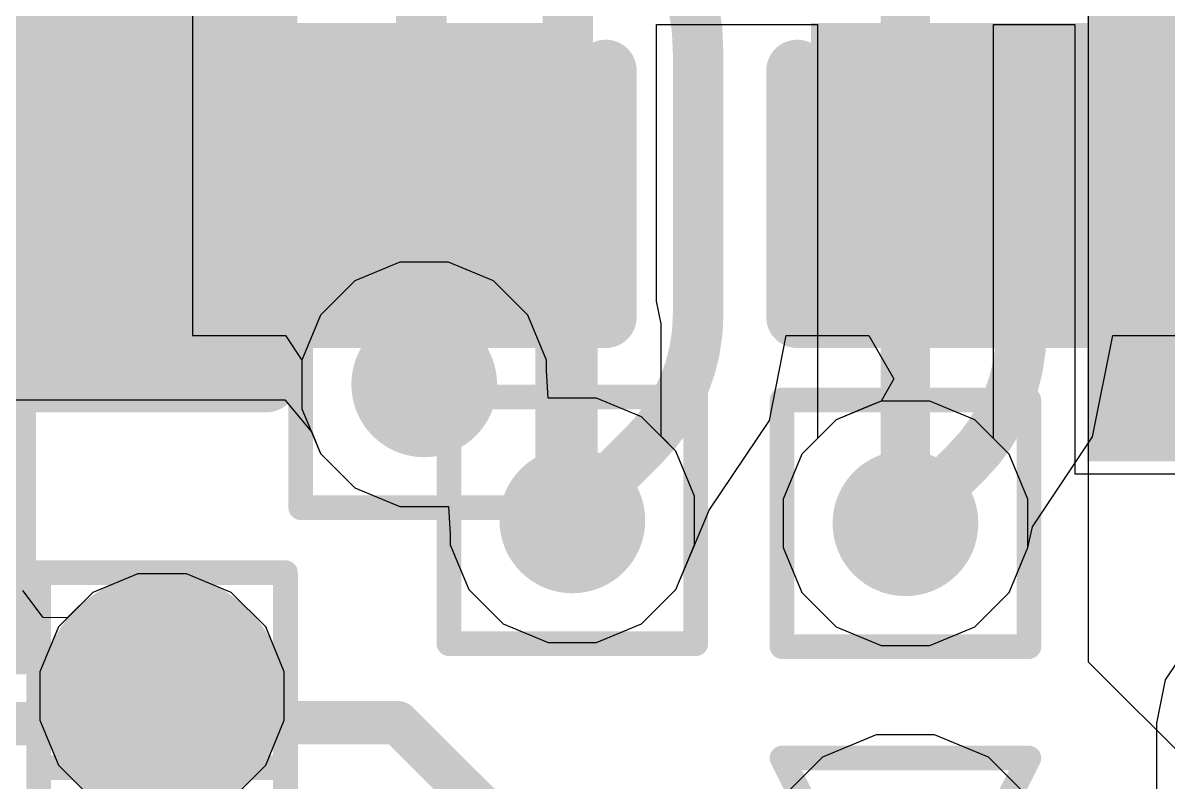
# Model space of a CAD drawing. Header units: inches. Extents: x -6 to 284, y -12 to 154.
# Drawn here: x 34.2 to 36.557, y -4.85 to -3.287 of the extents above; entities that cross this region are included whole.
import ezdxf

# ---------------------------------------------------------------- set-up
doc = ezdxf.new("R2010")
doc.units = ezdxf.units.IN
for name, color, linetype in [('Bottom Layer', 5, 'Continuous'), ('Bottom Overlay', 54, 'Continuous'), ('Bottom Paste', 16, 'Continuous'), ('Bottom Solder', 6, 'Continuous'), ('Drill Drawing', 1, 'Continuous'), ('GND-1', 16, 'Continuous'), ('GND-2', 90, 'Continuous'), ('GND-3', 216, 'Continuous'), ('GND-4', 54, 'Continuous'), ('PWR-1', 156, 'Continuous'), ('PWR-2', 130, 'Continuous'), ('Signal L1', 76, 'Continuous'), ('Signal L2', 6, 'Continuous'), ('Top Layer', 1, 'Continuous'), ('Top Overlay', 2, 'Continuous'), ('Top Paste', 8, 'Continuous'), ('Top Solder', 216, 'Continuous'), ('Via Holes', 16, 'Continuous')]:
    doc.layers.add(name, color=color, linetype=linetype)

# ---------------------------------------------------------------- blocks, each defined once
blk = doc.blocks.new('68_QFN__7_7__B_120')
at = {"layer": 'Bottom Layer'}
blk.add_hatch(color=5, dxfattribs=at).paths.add_polyline_path([(2.91, 3.835), (2.91, 3.035), (2.69, 3.035), (2.69, 3.835)])
at = {"layer": 'Bottom Paste'}
blk.add_hatch(color=16, dxfattribs=at).paths.add_polyline_path([(2.91, 3.835), (2.91, 3.035), (2.69, 3.035), (2.69, 3.835)])
at = {"layer": 'Bottom Solder'}
blk.add_hatch(color=6, dxfattribs=at).paths.add_polyline_path([(3.0116, 3.9366), (3.0116, 2.9334), (2.5884, 2.9334), (2.5884, 3.9366)])
at = {"layer": 'Bottom Overlay'}
for points in [[(3.5, 3.5, 0.127, 0.127, 0), (3.15, 3.5, 0.127, 0.127, 0)], [(3.5, 3.5, 0.127, 0.127, 0), (3.5, 3.15, 0.127, 0.127, 0)]]:
    blk.add_lwpolyline(points, format="xyseb", dxfattribs=at)
for points in [[(3.1182, 3.5, 0.0635, 0.0635, 1), (3.1817, 3.5, 0.0635, 0.0635, 1)], [(3.4683, 3.5, 0.0635, 0.0635, 1), (3.5318, 3.5, 0.0635, 0.0635, 1)], [(3.4683, 3.5, 0.0635, 0.0635, 1), (3.5318, 3.5, 0.0635, 0.0635, 1)], [(3.4683, 3.15, 0.0635, 0.0635, 1), (3.5318, 3.15, 0.0635, 0.0635, 1)]]:
    blk.add_lwpolyline(points, format="xyseb", close=True, dxfattribs=at)
blk = doc.blocks.new('C___0402_456')
at = {"layer": 'Top Layer'}
for points in [[(-0.6985, -0.3175), (-0.6985, 0.3175), (-0.2413, 0.3175), (-0.2413, -0.3175)], [(0.2413, -0.3175), (0.2413, 0.3175), (0.6985, 0.3175), (0.6985, -0.3175)]]:
    blk.add_hatch(color=1, dxfattribs=at).paths.add_polyline_path(points)
at = {"layer": 'Top Paste'}
for points in [[(-0.6985, -0.3175), (-0.6985, 0.3175), (-0.2413, 0.3175), (-0.2413, -0.3175)], [(0.2413, -0.3175), (0.2413, 0.3175), (0.6985, 0.3175), (0.6985, -0.3175)]]:
    blk.add_hatch(color=8, dxfattribs=at).paths.add_polyline_path(points)
at = {"layer": 'Top Solder'}
for points in [[(-0.7585, -0.3775), (-0.7585, 0.3775), (-0.1813, 0.3775), (-0.1813, -0.3775)], [(0.1813, -0.3775), (0.1813, 0.3775), (0.7585, 0.3775), (0.7585, -0.3775)]]:
    blk.add_hatch(color=216, dxfattribs=at).paths.add_polyline_path(points)
at = {"layer": 'Top Overlay'}
for points in [[(-0.7874, -0.4064, 0.127, 0.127, 0), (-0.7874, 0.4064, 0.127, 0.127, 0)], [(-0.2794, 0.4064, 0.127, 0.127, 0), (-0.7874, 0.4064, 0.127, 0.127, 0)], [(0.7874, 0.4064, 0.127, 0.127, 0), (0.2794, 0.4064, 0.127, 0.127, 0)], [(0.7874, -0.4064, 0.127, 0.127, 0), (0.7874, 0.4064, 0.127, 0.127, 0)], [(-0.2794, -0.4064, 0.127, 0.127, 0), (-0.7874, -0.4064, 0.127, 0.127, 0)], [(0.7874, -0.4064, 0.127, 0.127, 0), (0.2794, -0.4064, 0.127, 0.127, 0)]]:
    blk.add_lwpolyline(points, format="xyseb", dxfattribs=at)
for points in [[(-0.8191, 0.4064, 0.0635, 0.0635, 1), (-0.7556, 0.4064, 0.0635, 0.0635, 1)], [(-0.8191, 0.4064, 0.0635, 0.0635, 1), (-0.7556, 0.4064, 0.0635, 0.0635, 1)], [(-0.3111, 0.4064, 0.0635, 0.0635, 1), (-0.2477, 0.4064, 0.0635, 0.0635, 1)], [(0.2477, 0.4064, 0.0635, 0.0635, 1), (0.3111, 0.4064, 0.0635, 0.0635, 1)], [(0.7556, 0.4064, 0.0635, 0.0635, 1), (0.8191, 0.4064, 0.0635, 0.0635, 1)], [(0.7556, 0.4064, 0.0635, 0.0635, 1), (0.8191, 0.4064, 0.0635, 0.0635, 1)], [(-0.8191, -0.4064, 0.0635, 0.0635, 1), (-0.7556, -0.4064, 0.0635, 0.0635, 1)], [(-0.8191, -0.4064, 0.0635, 0.0635, 1), (-0.7556, -0.4064, 0.0635, 0.0635, 1)], [(-0.3111, -0.4064, 0.0635, 0.0635, 1), (-0.2477, -0.4064, 0.0635, 0.0635, 1)], [(0.2477, -0.4064, 0.0635, 0.0635, 1), (0.3111, -0.4064, 0.0635, 0.0635, 1)], [(0.7556, -0.4064, 0.0635, 0.0635, 1), (0.8191, -0.4064, 0.0635, 0.0635, 1)], [(0.7556, -0.4064, 0.0635, 0.0635, 1), (0.8191, -0.4064, 0.0635, 0.0635, 1)]]:
    blk.add_lwpolyline(points, format="xyseb", close=True, dxfattribs=at)
blk = doc.blocks.new('C___0402_B_457')
at = {"layer": 'Bottom Layer'}
for points in [[(-0.2413, 0.3175), (-0.2413, -0.3175), (-0.6985, -0.3175), (-0.6985, 0.3175)], [(0.6985, 0.3175), (0.6985, -0.3175), (0.2413, -0.3175), (0.2413, 0.3175)]]:
    blk.add_hatch(color=5, dxfattribs=at).paths.add_polyline_path(points)
at = {"layer": 'Bottom Paste'}
for points in [[(-0.2413, 0.3175), (-0.2413, -0.3175), (-0.6985, -0.3175), (-0.6985, 0.3175)], [(0.6985, 0.3175), (0.6985, -0.3175), (0.2413, -0.3175), (0.2413, 0.3175)]]:
    blk.add_hatch(color=16, dxfattribs=at).paths.add_polyline_path(points)
at = {"layer": 'Bottom Solder'}
for points in [[(-0.1813, 0.3775), (-0.1813, -0.3775), (-0.7585, -0.3775), (-0.7585, 0.3775)], [(0.7585, 0.3775), (0.7585, -0.3775), (0.1813, -0.3775), (0.1813, 0.3775)]]:
    blk.add_hatch(color=6, dxfattribs=at).paths.add_polyline_path(points)
at = {"layer": 'Bottom Overlay'}
for points in [[(-0.2794, 0.4064, 0.127, 0.127, 0), (-0.7874, 0.4064, 0.127, 0.127, 0)], [(-0.7874, 0.4064, 0.127, 0.127, 0), (-0.7874, -0.4064, 0.127, 0.127, 0)], [(0.7874, 0.4064, 0.127, 0.127, 0), (0.2794, 0.4064, 0.127, 0.127, 0)], [(0.7874, 0.4064, 0.127, 0.127, 0), (0.7874, -0.4064, 0.127, 0.127, 0)], [(-0.2794, -0.4064, 0.127, 0.127, 0), (-0.7874, -0.4064, 0.127, 0.127, 0)], [(0.7874, -0.4064, 0.127, 0.127, 0), (0.2794, -0.4064, 0.127, 0.127, 0)]]:
    blk.add_lwpolyline(points, format="xyseb", dxfattribs=at)
for points in [[(-0.8191, 0.4064, 0.0635, 0.0635, 1), (-0.7556, 0.4064, 0.0635, 0.0635, 1)], [(-0.8191, 0.4064, 0.0635, 0.0635, 1), (-0.7556, 0.4064, 0.0635, 0.0635, 1)], [(-0.3111, 0.4064, 0.0635, 0.0635, 1), (-0.2477, 0.4064, 0.0635, 0.0635, 1)], [(0.2477, 0.4064, 0.0635, 0.0635, 1), (0.3111, 0.4064, 0.0635, 0.0635, 1)], [(0.7556, 0.4064, 0.0635, 0.0635, 1), (0.8191, 0.4064, 0.0635, 0.0635, 1)], [(0.7556, 0.4064, 0.0635, 0.0635, 1), (0.8191, 0.4064, 0.0635, 0.0635, 1)], [(-0.8191, -0.4064, 0.0635, 0.0635, 1), (-0.7556, -0.4064, 0.0635, 0.0635, 1)], [(-0.8191, -0.4064, 0.0635, 0.0635, 1), (-0.7556, -0.4064, 0.0635, 0.0635, 1)], [(-0.3111, -0.4064, 0.0635, 0.0635, 1), (-0.2477, -0.4064, 0.0635, 0.0635, 1)], [(0.2477, -0.4064, 0.0635, 0.0635, 1), (0.3111, -0.4064, 0.0635, 0.0635, 1)], [(0.7556, -0.4064, 0.0635, 0.0635, 1), (0.8191, -0.4064, 0.0635, 0.0635, 1)], [(0.7556, -0.4064, 0.0635, 0.0635, 1), (0.8191, -0.4064, 0.0635, 0.0635, 1)]]:
    blk.add_lwpolyline(points, format="xyseb", close=True, dxfattribs=at)
blk = doc.blocks.new('C___0402_458')
at = {"layer": 'Top Layer'}
for points in [[(-0.6985, -0.3175), (-0.6985, 0.3175), (-0.2413, 0.3175), (-0.2413, -0.3175)], [(0.2413, -0.3175), (0.2413, 0.3175), (0.6985, 0.3175), (0.6985, -0.3175)]]:
    blk.add_hatch(color=1, dxfattribs=at).paths.add_polyline_path(points)
at = {"layer": 'Top Paste'}
for points in [[(-0.6985, -0.3175), (-0.6985, 0.3175), (-0.2413, 0.3175), (-0.2413, -0.3175)], [(0.2413, -0.3175), (0.2413, 0.3175), (0.6985, 0.3175), (0.6985, -0.3175)]]:
    blk.add_hatch(color=8, dxfattribs=at).paths.add_polyline_path(points)
at = {"layer": 'Top Solder'}
for points in [[(-0.7585, -0.3775), (-0.7585, 0.3775), (-0.1813, 0.3775), (-0.1813, -0.3775)], [(0.1813, -0.3775), (0.1813, 0.3775), (0.7585, 0.3775), (0.7585, -0.3775)]]:
    blk.add_hatch(color=216, dxfattribs=at).paths.add_polyline_path(points)
at = {"layer": 'Top Overlay'}
for points in [[(-0.7874, 0.4064, 0.127, 0.127, 0), (-0.7874, -0.4064, 0.127, 0.127, 0)], [(-0.7874, 0.4064, 0.127, 0.127, 0), (-0.2794, 0.4064, 0.127, 0.127, 0)], [(0.2794, 0.4064, 0.127, 0.127, 0), (0.7874, 0.4064, 0.127, 0.127, 0)], [(0.7874, 0.4064, 0.127, 0.127, 0), (0.7874, -0.4064, 0.127, 0.127, 0)], [(-0.7874, -0.4064, 0.127, 0.127, 0), (-0.2794, -0.4064, 0.127, 0.127, 0)], [(0.2794, -0.4064, 0.127, 0.127, 0), (0.7874, -0.4064, 0.127, 0.127, 0)]]:
    blk.add_lwpolyline(points, format="xyseb", dxfattribs=at)
for points in [[(-0.8191, 0.4064, 0.0635, 0.0635, 1), (-0.7556, 0.4064, 0.0635, 0.0635, 1)], [(-0.8191, 0.4064, 0.0635, 0.0635, 1), (-0.7556, 0.4064, 0.0635, 0.0635, 1)], [(-0.3111, 0.4064, 0.0635, 0.0635, 1), (-0.2477, 0.4064, 0.0635, 0.0635, 1)], [(0.2477, 0.4064, 0.0635, 0.0635, 1), (0.3111, 0.4064, 0.0635, 0.0635, 1)], [(0.7556, 0.4064, 0.0635, 0.0635, 1), (0.8191, 0.4064, 0.0635, 0.0635, 1)], [(0.7556, 0.4064, 0.0635, 0.0635, 1), (0.8191, 0.4064, 0.0635, 0.0635, 1)], [(-0.8191, -0.4064, 0.0635, 0.0635, 1), (-0.7556, -0.4064, 0.0635, 0.0635, 1)], [(-0.8191, -0.4064, 0.0635, 0.0635, 1), (-0.7556, -0.4064, 0.0635, 0.0635, 1)], [(-0.3111, -0.4064, 0.0635, 0.0635, 1), (-0.2477, -0.4064, 0.0635, 0.0635, 1)], [(0.2477, -0.4064, 0.0635, 0.0635, 1), (0.3111, -0.4064, 0.0635, 0.0635, 1)], [(0.7556, -0.4064, 0.0635, 0.0635, 1), (0.8191, -0.4064, 0.0635, 0.0635, 1)], [(0.7556, -0.4064, 0.0635, 0.0635, 1), (0.8191, -0.4064, 0.0635, 0.0635, 1)]]:
    blk.add_lwpolyline(points, format="xyseb", close=True, dxfattribs=at)

msp = doc.modelspace()

# ---------------------------------------------------------------- hatches: boundary and pattern name
at = {"layer": 'Bottom Layer'}
h = msp.add_hatch(color=5, dxfattribs=at)
edge = h.paths.add_edge_path()
edge.add_arc((35.0258, -4.0312), 0.15, 0, 360)
h = msp.add_hatch(color=5, dxfattribs=at)
edge = h.paths.add_edge_path()
edge.add_arc((35.3307, -4.3114), 0.15, 0, 360)
h = msp.add_hatch(color=5, dxfattribs=at)
edge = h.paths.add_edge_path()
edge.add_arc((36.0163, -4.3173), 0.15, 0, 360)
h = msp.add_hatch(color=5, dxfattribs=at)
edge = h.paths.add_edge_path()
edge.add_arc((34.4863, -4.673), 0.15, 0, 360)
at = {"layer": 'Bottom Solder'}
h = msp.add_hatch(color=6, dxfattribs=at)
edge = h.paths.add_edge_path()
edge.add_arc((34.4863, -4.673), 0.2516, 0, 360)
h = msp.add_hatch(color=6, dxfattribs=at)
edge = h.paths.add_edge_path()
edge.add_arc((34.4863, -5.0746), 0.2516, 0, 360)
at = {"layer": 'GND-1'}
h = msp.add_hatch(color=16, dxfattribs=at)
edge = h.paths.add_edge_path()
edge.add_arc((35.0258, -4.0312), 0.15, 0, 360)
h = msp.add_hatch(color=16, dxfattribs=at)
edge = h.paths.add_edge_path()
edge.add_arc((35.3307, -4.3114), 0.15, 0, 360)
h = msp.add_hatch(color=16, dxfattribs=at)
edge = h.paths.add_edge_path()
edge.add_arc((36.0163, -4.3173), 0.15, 0, 360)
h = msp.add_hatch(color=16, dxfattribs=at)
edge = h.paths.add_edge_path()
edge.add_arc((34.4863, -4.673), 0.15, 0, 360)
at = {"layer": 'GND-2'}
h = msp.add_hatch(color=90, dxfattribs=at)
edge = h.paths.add_edge_path()
edge.add_arc((35.0258, -4.0312), 0.15, 0, 360)
h = msp.add_hatch(color=90, dxfattribs=at)
edge = h.paths.add_edge_path()
edge.add_arc((35.3307, -4.3114), 0.15, 0, 360)
h = msp.add_hatch(color=90, dxfattribs=at)
edge = h.paths.add_edge_path()
edge.add_arc((36.0163, -4.3173), 0.15, 0, 360)
h = msp.add_hatch(color=90, dxfattribs=at)
edge = h.paths.add_edge_path()
edge.add_arc((34.4863, -4.673), 0.15, 0, 360)
at = {"layer": 'GND-3'}
h = msp.add_hatch(color=216, dxfattribs=at)
edge = h.paths.add_edge_path()
edge.add_arc((35.0258, -4.0312), 0.15, 0, 360)
h = msp.add_hatch(color=216, dxfattribs=at)
edge = h.paths.add_edge_path()
edge.add_arc((35.3307, -4.3114), 0.15, 0, 360)
h = msp.add_hatch(color=216, dxfattribs=at)
edge = h.paths.add_edge_path()
edge.add_arc((36.0163, -4.3173), 0.15, 0, 360)
h = msp.add_hatch(color=216, dxfattribs=at)
edge = h.paths.add_edge_path()
edge.add_arc((34.4863, -4.673), 0.15, 0, 360)
at = {"layer": 'GND-4'}
h = msp.add_hatch(color=54, dxfattribs=at)
edge = h.paths.add_edge_path()
edge.add_arc((35.0258, -4.0312), 0.15, 0, 360)
h = msp.add_hatch(color=54, dxfattribs=at)
edge = h.paths.add_edge_path()
edge.add_arc((35.3307, -4.3114), 0.15, 0, 360)
h = msp.add_hatch(color=54, dxfattribs=at)
edge = h.paths.add_edge_path()
edge.add_arc((36.0163, -4.3173), 0.15, 0, 360)
h = msp.add_hatch(color=54, dxfattribs=at)
edge = h.paths.add_edge_path()
edge.add_arc((34.4863, -4.673), 0.15, 0, 360)
at = {"layer": 'PWR-1'}
h = msp.add_hatch(color=156, dxfattribs=at)
edge = h.paths.add_edge_path()
edge.add_arc((35.0258, -4.0312), 0.15, 0, 360)
h = msp.add_hatch(color=156, dxfattribs=at)
edge = h.paths.add_edge_path()
edge.add_arc((35.3307, -4.3114), 0.15, 0, 360)
h = msp.add_hatch(color=156, dxfattribs=at)
edge = h.paths.add_edge_path()
edge.add_arc((36.0163, -4.3173), 0.15, 0, 360)
h = msp.add_hatch(color=156, dxfattribs=at)
edge = h.paths.add_edge_path()
edge.add_arc((34.4863, -4.673), 0.15, 0, 360)
at = {"layer": 'PWR-2'}
h = msp.add_hatch(color=130, dxfattribs=at)
edge = h.paths.add_edge_path()
edge.add_arc((35.0258, -4.0312), 0.15, 0, 360)
h = msp.add_hatch(color=130, dxfattribs=at)
edge = h.paths.add_edge_path()
edge.add_arc((35.3307, -4.3114), 0.15, 0, 360)
h = msp.add_hatch(color=130, dxfattribs=at)
edge = h.paths.add_edge_path()
edge.add_arc((36.0163, -4.3173), 0.15, 0, 360)
h = msp.add_hatch(color=130, dxfattribs=at)
edge = h.paths.add_edge_path()
edge.add_arc((34.4863, -4.673), 0.15, 0, 360)
at = {"layer": 'Signal L1'}
h = msp.add_hatch(color=76, dxfattribs=at)
edge = h.paths.add_edge_path()
edge.add_arc((35.0258, -4.0312), 0.15, 0, 360)
h = msp.add_hatch(color=76, dxfattribs=at)
edge = h.paths.add_edge_path()
edge.add_arc((35.3307, -4.3114), 0.15, 0, 360)
h = msp.add_hatch(color=76, dxfattribs=at)
edge = h.paths.add_edge_path()
edge.add_arc((36.0163, -4.3173), 0.15, 0, 360)
h = msp.add_hatch(color=76, dxfattribs=at)
edge = h.paths.add_edge_path()
edge.add_arc((34.4863, -4.673), 0.15, 0, 360)
at = {"layer": 'Signal L2'}
h = msp.add_hatch(color=6, dxfattribs=at)
edge = h.paths.add_edge_path()
edge.add_arc((35.0258, -4.0312), 0.15, 0, 360)
h = msp.add_hatch(color=6, dxfattribs=at)
edge = h.paths.add_edge_path()
edge.add_arc((35.3307, -4.3114), 0.15, 0, 360)
h = msp.add_hatch(color=6, dxfattribs=at)
edge = h.paths.add_edge_path()
edge.add_arc((36.0163, -4.3173), 0.15, 0, 360)
h = msp.add_hatch(color=6, dxfattribs=at)
edge = h.paths.add_edge_path()
edge.add_arc((34.4863, -4.673), 0.15, 0, 360)
at = {"layer": 'Top Layer'}
h = msp.add_hatch(color=1, dxfattribs=at)
edge = h.paths.add_edge_path()
edge.add_arc((35.0258, -4.0312), 0.15, 0, 360)
h = msp.add_hatch(color=1, dxfattribs=at)
edge = h.paths.add_edge_path()
edge.add_arc((35.3307, -4.3114), 0.15, 0, 360)
h = msp.add_hatch(color=1, dxfattribs=at)
edge = h.paths.add_edge_path()
edge.add_arc((36.0163, -4.3173), 0.15, 0, 360)
h = msp.add_hatch(color=1, dxfattribs=at)
edge = h.paths.add_edge_path()
edge.add_arc((34.4863, -4.673), 0.15, 0, 360)
at = {"layer": 'Top Solder'}
h = msp.add_hatch(color=216, dxfattribs=at)
edge = h.paths.add_edge_path()
edge.add_arc((34.4863, -4.673), 0.2516, 0, 360)
h = msp.add_hatch(color=216, dxfattribs=at)
edge = h.paths.add_edge_path()
edge.add_arc((34.4863, -5.0746), 0.2516, 0, 360)
at = {"layer": 'Via Holes'}
h = msp.add_hatch(color=7, dxfattribs=at)
edge = h.paths.add_edge_path()
edge.add_arc((35.0258, -4.0312), 0.075, 0, 360)
h = msp.add_hatch(color=7, dxfattribs=at)
edge = h.paths.add_edge_path()
edge.add_arc((35.3307, -4.3114), 0.075, 0, 360)
h = msp.add_hatch(color=7, dxfattribs=at)
edge = h.paths.add_edge_path()
edge.add_arc((36.0163, -4.3173), 0.075, 0, 360)
h = msp.add_hatch(color=7, dxfattribs=at)
edge = h.paths.add_edge_path()
edge.add_arc((34.4863, -4.673), 0.075, 0, 360)

# ---------------------------------------------------------------- linework, layer by layer
at = {"layer": 'Bottom Layer'}
for p, q in [((35.504, -3.86), (35.504, -3.2902)), ((35.504, -3.2902), (35.835, -3.2902)), ((35.835, -3.2902), (35.835, -4.1428)), ((36.1976, -4.1428), (36.1976, -3.2902)), ((36.1976, -3.2902), (36.3652, -3.2902)), ((36.3652, -3.2902), (36.3652, -4.2152)), ((35.5133, -3.9066), (35.504, -3.86)), ((35.5133, -4.1381), (35.5133, -3.9066)), ((35.5133, -3.9066), (35.5133, -3.9066)), ((34.1336, -4.0633), (34.7392, -4.0633)), ((34.7392, -4.0633), (34.7942, -4.1294)), ((34.7942, -4.1294), (34.8125, -4.1737)), ((35.544, -4.1689), (35.5133, -4.1381)), ((35.835, -4.1428), (35.803, -4.1748)), ((36.2296, -4.1748), (36.1976, -4.1428)), ((35.5823, -4.2613), (35.544, -4.1689)), ((34.8125, -4.1737), (34.8833, -4.2445)), ((35.803, -4.1748), (35.7647, -4.2673)), ((36.2679, -4.2673), (36.2296, -4.1748)), ((36.3652, -4.2152), (36.7192, -4.2152)), ((34.8833, -4.2445), (34.9758, -4.2828)), ((35.5823, -4.3614), (35.5823, -4.2613)), ((34.9758, -4.2828), (35.0759, -4.2828)), ((35.0759, -4.2828), (35.0791, -4.3396)), ((35.7647, -4.2673), (35.7647, -4.3674)), ((36.2679, -4.3674), (36.2679, -4.2673)), ((35.0791, -4.3396), (35.0791, -4.3614)), ((35.0791, -4.3614), (35.1174, -4.4539)), ((35.544, -4.4539), (35.5823, -4.3614)), ((35.7647, -4.3674), (35.803, -4.4598)), ((36.2296, -4.4598), (36.2679, -4.3674)), ((34.4363, -4.4214), (34.3438, -4.4597)), ((34.5364, -4.4214), (34.4363, -4.4214)), ((34.6288, -4.4597), (34.5364, -4.4214)), ((35.1174, -4.4539), (35.1882, -4.5247)), ((35.4732, -4.5247), (35.544, -4.4539)), ((34.3438, -4.4597), (34.273, -4.5305)), ((34.6996, -4.5305), (34.6288, -4.4597)), ((35.803, -4.4598), (35.8738, -4.5306)), ((36.1589, -4.5306), (36.2296, -4.4598)), ((35.1882, -4.5247), (35.2807, -4.563)), ((35.3807, -4.563), (35.4732, -4.5247)), ((34.273, -4.5305), (34.2347, -4.623)), ((34.7379, -4.623), (34.6996, -4.5305)), ((35.8738, -4.5306), (35.9663, -4.5689)), ((36.0664, -4.5689), (36.1589, -4.5306)), ((35.2807, -4.563), (35.3807, -4.563)), ((35.9663, -4.5689), (36.0664, -4.5689)), ((36.6015, -4.5642), (36.5509, -4.6398)), ((34.2347, -4.623), (34.2347, -4.7231)), ((34.7379, -4.7231), (34.7379, -4.623)), ((36.5509, -4.6398), (36.5332, -4.729)), ((34.2347, -4.7231), (34.273, -4.8155)), ((34.6996, -4.8155), (34.7379, -4.7231)), ((36.5332, -4.729), (36.5332, -5.404)), ((34.273, -4.8155), (34.3313, -4.8738)), ((34.6413, -4.8738), (34.6996, -4.8155))]:
    msp.add_line(p, q, dxfattribs=at)
for points in [[(35.02, -4.0253, 0.1041, 0.1041, 0), (35.02, -2.6917, 0.1041, 0.1041, 0)], [(35.3214, -3.8973, 0.1041, 0.1041, 0), (35.3214, -2.8366, 0.1041, 0.1041, 0)], [(36.0163, -4.3173, 0.1016, 0.1016, 0), (36.0163, -3.0473, 0.1016, 0.1016, 0)], [(34.568, -3.3534, 0.1041, 0.1041, 0), (34.7927, -3.1287, 0.1041, 0.1041, 0)], [(34.3836, -3.5299, 0.1041, 0.1041, 0), (34.5601, -3.3534, 0.1041, 0.1041, 0)], [(34.5601, -3.3534, 0.1041, 0.1041, 0), (34.568, -3.3534, 0.1041, 0.1041, 0)], [(34.3836, -3.6188, 0.1041, 0.1041, 0), (34.3836, -3.5299, 0.1041, 0.1041, 0)], [(35.3214, -3.8973, 0.1041, 0.1041, 0), (35.3307, -3.9066, 0.1041, 0.1041, 0)], [(35.3307, -4.3114, 0.1041, 0.1041, 0), (35.3307, -3.9066, 0.1041, 0.1041, 0)], [(35.02, -4.0253, 0.1041, 0.1041, 0), (35.0258, -4.0312, 0.1041, 0.1041, 0)]]:
    msp.add_lwpolyline(points, format="xyseb", dxfattribs=at)
for points in [[(34.5341, -3.3534, 0.0521, 0.0521, 1), (34.5861, -3.3534, 0.0521, 0.0521, 1)], [(34.5341, -3.3534, 0.0521, 0.0521, 1), (34.5861, -3.3534, 0.0521, 0.0521, 1)], [(34.542, -3.3534, 0.0521, 0.0521, 1), (34.5941, -3.3534, 0.0521, 0.0521, 1)], [(34.542, -3.3534, 0.0521, 0.0521, 1), (34.5941, -3.3534, 0.0521, 0.0521, 1)], [(34.3575, -3.5299, 0.0521, 0.0521, 1), (34.4096, -3.5299, 0.0521, 0.0521, 1)], [(34.3575, -3.5299, 0.0521, 0.0521, 1), (34.4096, -3.5299, 0.0521, 0.0521, 1)], [(34.3575, -3.6188, 0.0521, 0.0521, 1), (34.4096, -3.6188, 0.0521, 0.0521, 1)], [(35.2954, -3.8973, 0.0521, 0.0521, 1), (35.3475, -3.8973, 0.0521, 0.0521, 1)], [(35.2954, -3.8973, 0.0521, 0.0521, 1), (35.3475, -3.8973, 0.0521, 0.0521, 1)], [(35.3047, -3.9066, 0.0521, 0.0521, 1), (35.3567, -3.9066, 0.0521, 0.0521, 1)], [(35.3047, -3.9066, 0.0521, 0.0521, 1), (35.3567, -3.9066, 0.0521, 0.0521, 1)], [(34.9939, -4.0253, 0.0521, 0.0521, 1), (35.046, -4.0253, 0.0521, 0.0521, 1)], [(34.9939, -4.0253, 0.0521, 0.0521, 1), (35.046, -4.0253, 0.0521, 0.0521, 1)], [(34.9998, -4.0312, 0.0521, 0.0521, 1), (35.0519, -4.0312, 0.0521, 0.0521, 1)], [(35.3047, -4.3114, 0.0521, 0.0521, 1), (35.3567, -4.3114, 0.0521, 0.0521, 1)], [(35.9909, -4.3173, 0.0508, 0.0508, 1), (36.0417, -4.3173, 0.0508, 0.0508, 1)]]:
    msp.add_lwpolyline(points, format="xyseb", close=True, dxfattribs=at)
at = {"layer": 'Drill Drawing'}
for points in [[(34.7718, -3.7772, 0.0508, 0.0508, 0), (35.2798, -3.7772, 0.0508, 0.0508, 0)], [(34.7718, -4.2852, 0.0508, 0.0508, 0), (34.7718, -3.7772, 0.0508, 0.0508, 0)], [(35.2798, -4.2852, 0.0508, 0.0508, 0), (35.2798, -3.7772, 0.0508, 0.0508, 0)], [(35.0767, -4.0574, 0.0508, 0.0508, 0), (35.5847, -4.0574, 0.0508, 0.0508, 0)], [(35.0767, -4.5654, 0.0508, 0.0508, 0), (35.0767, -4.0574, 0.0508, 0.0508, 0)], [(35.5847, -4.5654, 0.0508, 0.0508, 0), (35.5847, -4.0574, 0.0508, 0.0508, 0)], [(35.7623, -4.0633, 0.0508, 0.0508, 0), (36.2703, -4.0633, 0.0508, 0.0508, 0)], [(35.7623, -4.5713, 0.0508, 0.0508, 0), (35.7623, -4.0633, 0.0508, 0.0508, 0)], [(36.2703, -4.5713, 0.0508, 0.0508, 0), (36.2703, -4.0633, 0.0508, 0.0508, 0)], [(33.6933, -4.095, 0.0508, 0.0508, 0), (34.2013, -4.095, 0.0508, 0.0508, 0)], [(34.2013, -4.603, 0.0508, 0.0508, 0), (34.2013, -4.095, 0.0508, 0.0508, 0)], [(34.7718, -4.2852, 0.0508, 0.0508, 0), (35.2798, -4.2852, 0.0508, 0.0508, 0)], [(34.2323, -4.419, 0.0508, 0.0508, 0), (34.7403, -4.419, 0.0508, 0.0508, 0)], [(34.2323, -4.927, 0.0508, 0.0508, 0), (34.2323, -4.419, 0.0508, 0.0508, 0)], [(34.7403, -4.927, 0.0508, 0.0508, 0), (34.7403, -4.419, 0.0508, 0.0508, 0)], [(35.0767, -4.5654, 0.0508, 0.0508, 0), (35.5847, -4.5654, 0.0508, 0.0508, 0)], [(35.7623, -4.5713, 0.0508, 0.0508, 0), (36.2703, -4.5713, 0.0508, 0.0508, 0)], [(33.6933, -4.603, 0.0508, 0.0508, 0), (34.2013, -4.603, 0.0508, 0.0508, 0)], [(35.7623, -4.8008, 0.0508, 0.0508, 0), (36.2703, -4.8008, 0.0508, 0.0508, 0)], [(35.7623, -4.8008, 0.0508, 0.0508, 0), (36.0163, -5.3088, 0.0508, 0.0508, 0)], [(36.0163, -5.3088, 0.0508, 0.0508, 0), (36.2703, -4.8008, 0.0508, 0.0508, 0)], [(34.2323, -4.8206, 0.0508, 0.0508, 0), (34.7403, -4.8206, 0.0508, 0.0508, 0)], [(34.2323, -5.3286, 0.0508, 0.0508, 0), (34.2323, -4.8206, 0.0508, 0.0508, 0)], [(34.7403, -5.3286, 0.0508, 0.0508, 0), (34.7403, -4.8206, 0.0508, 0.0508, 0)]]:
    msp.add_lwpolyline(points, format="xyseb", dxfattribs=at)
for points in [[(34.7591, -3.7772, 0.0254, 0.0254, 1), (34.7845, -3.7772, 0.0254, 0.0254, 1)], [(34.7591, -3.7772, 0.0254, 0.0254, 1), (34.7845, -3.7772, 0.0254, 0.0254, 1)], [(35.2671, -3.7772, 0.0254, 0.0254, 1), (35.2925, -3.7772, 0.0254, 0.0254, 1)], [(35.2671, -3.7772, 0.0254, 0.0254, 1), (35.2925, -3.7772, 0.0254, 0.0254, 1)], [(35.064, -4.0574, 0.0254, 0.0254, 1), (35.0894, -4.0574, 0.0254, 0.0254, 1)], [(35.064, -4.0574, 0.0254, 0.0254, 1), (35.0894, -4.0574, 0.0254, 0.0254, 1)], [(35.572, -4.0574, 0.0254, 0.0254, 1), (35.5974, -4.0574, 0.0254, 0.0254, 1)], [(35.572, -4.0574, 0.0254, 0.0254, 1), (35.5974, -4.0574, 0.0254, 0.0254, 1)], [(35.7496, -4.0633, 0.0254, 0.0254, 1), (35.775, -4.0633, 0.0254, 0.0254, 1)], [(35.7496, -4.0633, 0.0254, 0.0254, 1), (35.775, -4.0633, 0.0254, 0.0254, 1)], [(36.2576, -4.0633, 0.0254, 0.0254, 1), (36.283, -4.0633, 0.0254, 0.0254, 1)], [(36.2576, -4.0633, 0.0254, 0.0254, 1), (36.283, -4.0633, 0.0254, 0.0254, 1)], [(34.1886, -4.095, 0.0254, 0.0254, 1), (34.214, -4.095, 0.0254, 0.0254, 1)], [(34.1886, -4.095, 0.0254, 0.0254, 1), (34.214, -4.095, 0.0254, 0.0254, 1)], [(34.7591, -4.2852, 0.0254, 0.0254, 1), (34.7845, -4.2852, 0.0254, 0.0254, 1)], [(34.7591, -4.2852, 0.0254, 0.0254, 1), (34.7845, -4.2852, 0.0254, 0.0254, 1)], [(35.2671, -4.2852, 0.0254, 0.0254, 1), (35.2925, -4.2852, 0.0254, 0.0254, 1)], [(35.2671, -4.2852, 0.0254, 0.0254, 1), (35.2925, -4.2852, 0.0254, 0.0254, 1)], [(34.2196, -4.419, 0.0254, 0.0254, 1), (34.245, -4.419, 0.0254, 0.0254, 1)], [(34.2196, -4.419, 0.0254, 0.0254, 1), (34.245, -4.419, 0.0254, 0.0254, 1)], [(34.7276, -4.419, 0.0254, 0.0254, 1), (34.753, -4.419, 0.0254, 0.0254, 1)], [(34.7276, -4.419, 0.0254, 0.0254, 1), (34.753, -4.419, 0.0254, 0.0254, 1)], [(35.064, -4.5654, 0.0254, 0.0254, 1), (35.0894, -4.5654, 0.0254, 0.0254, 1)], [(35.064, -4.5654, 0.0254, 0.0254, 1), (35.0894, -4.5654, 0.0254, 0.0254, 1)], [(35.572, -4.5654, 0.0254, 0.0254, 1), (35.5974, -4.5654, 0.0254, 0.0254, 1)], [(35.572, -4.5654, 0.0254, 0.0254, 1), (35.5974, -4.5654, 0.0254, 0.0254, 1)], [(35.7496, -4.5713, 0.0254, 0.0254, 1), (35.775, -4.5713, 0.0254, 0.0254, 1)], [(35.7496, -4.5713, 0.0254, 0.0254, 1), (35.775, -4.5713, 0.0254, 0.0254, 1)], [(36.2576, -4.5713, 0.0254, 0.0254, 1), (36.283, -4.5713, 0.0254, 0.0254, 1)], [(36.2576, -4.5713, 0.0254, 0.0254, 1), (36.283, -4.5713, 0.0254, 0.0254, 1)], [(34.1886, -4.603, 0.0254, 0.0254, 1), (34.214, -4.603, 0.0254, 0.0254, 1)], [(34.1886, -4.603, 0.0254, 0.0254, 1), (34.214, -4.603, 0.0254, 0.0254, 1)], [(35.7496, -4.8008, 0.0254, 0.0254, 1), (35.775, -4.8008, 0.0254, 0.0254, 1)], [(35.7496, -4.8008, 0.0254, 0.0254, 1), (35.775, -4.8008, 0.0254, 0.0254, 1)], [(36.2576, -4.8008, 0.0254, 0.0254, 1), (36.283, -4.8008, 0.0254, 0.0254, 1)], [(36.2576, -4.8008, 0.0254, 0.0254, 1), (36.283, -4.8008, 0.0254, 0.0254, 1)], [(34.2196, -4.8206, 0.0254, 0.0254, 1), (34.245, -4.8206, 0.0254, 0.0254, 1)], [(34.2196, -4.8206, 0.0254, 0.0254, 1), (34.245, -4.8206, 0.0254, 0.0254, 1)], [(34.7276, -4.8206, 0.0254, 0.0254, 1), (34.753, -4.8206, 0.0254, 0.0254, 1)], [(34.7276, -4.8206, 0.0254, 0.0254, 1), (34.753, -4.8206, 0.0254, 0.0254, 1)]]:
    msp.add_lwpolyline(points, format="xyseb", close=True, dxfattribs=at)
at = {"layer": 'GND-1'}
for p, q in [((34.9758, -3.7796), (34.8833, -3.8179)), ((35.0759, -3.7796), (34.9758, -3.7796)), ((35.1683, -3.8179), (35.0759, -3.7796)), ((34.8833, -3.8179), (34.8125, -3.8886)), ((35.2391, -3.8886), (35.1683, -3.8179)), ((34.8125, -3.8886), (34.7742, -3.9811)), ((35.2774, -3.9811), (35.2391, -3.8886)), ((34.7742, -3.9811), (34.7742, -4.0812)), ((35.2774, -4.0029), (35.2774, -3.9811)), ((35.2807, -4.0598), (35.2774, -4.0029)), ((35.3807, -4.0598), (35.2807, -4.0598)), ((35.4732, -4.0981), (35.3807, -4.0598)), ((35.9663, -4.0657), (35.8738, -4.104)), ((36.0664, -4.0657), (35.9663, -4.0657)), ((36.1589, -4.104), (36.0664, -4.0657)), ((34.7742, -4.0812), (34.8125, -4.1737)), ((35.544, -4.1689), (35.4732, -4.0981)), ((35.8738, -4.104), (35.803, -4.1748)), ((36.2296, -4.1748), (36.1589, -4.104)), ((35.5823, -4.2613), (35.544, -4.1689)), ((34.8125, -4.1737), (34.8833, -4.2445)), ((35.803, -4.1748), (35.7647, -4.2673)), ((36.2679, -4.2673), (36.2296, -4.1748)), ((34.8833, -4.2445), (34.9758, -4.2828)), ((35.5823, -4.3614), (35.5823, -4.2613)), ((34.9758, -4.2828), (35.0759, -4.2828)), ((35.0759, -4.2828), (35.0791, -4.3396)), ((35.7647, -4.2673), (35.7647, -4.3674)), ((36.2679, -4.3674), (36.2679, -4.2673)), ((35.0791, -4.3396), (35.0791, -4.3614)), ((35.0791, -4.3614), (35.1174, -4.4539)), ((35.544, -4.4539), (35.5823, -4.3614)), ((35.7647, -4.3674), (35.803, -4.4598)), ((36.2296, -4.4598), (36.2679, -4.3674)), ((34.4363, -4.4214), (34.3438, -4.4597)), ((34.5364, -4.4214), (34.4363, -4.4214)), ((34.6288, -4.4597), (34.5364, -4.4214)), ((35.1174, -4.4539), (35.1882, -4.5247)), ((35.4732, -4.5247), (35.544, -4.4539)), ((34.3438, -4.4597), (34.273, -4.5305)), ((34.6996, -4.5305), (34.6288, -4.4597)), ((35.803, -4.4598), (35.8738, -4.5306)), ((36.1589, -4.5306), (36.2296, -4.4598)), ((35.1882, -4.5247), (35.2807, -4.563)), ((35.3807, -4.563), (35.4732, -4.5247)), ((34.273, -4.5305), (34.2347, -4.623)), ((34.7379, -4.623), (34.6996, -4.5305)), ((35.8738, -4.5306), (35.9663, -4.5689)), ((36.0664, -4.5689), (36.1589, -4.5306)), ((35.2807, -4.563), (35.3807, -4.563)), ((35.9663, -4.5689), (36.0664, -4.5689)), ((34.2347, -4.623), (34.2347, -4.7231)), ((34.7379, -4.7231), (34.7379, -4.623)), ((34.2347, -4.7231), (34.273, -4.8155)), ((34.6996, -4.8155), (34.7379, -4.7231)), ((34.273, -4.8155), (34.3313, -4.8738)), ((34.6413, -4.8738), (34.6996, -4.8155))]:
    msp.add_line(p, q, dxfattribs=at)
at = {"layer": 'GND-2'}
for p, q in [((34.9758, -3.7796), (34.8833, -3.8179)), ((35.0759, -3.7796), (34.9758, -3.7796)), ((35.1683, -3.8179), (35.0759, -3.7796)), ((34.8833, -3.8179), (34.8125, -3.8886)), ((35.2391, -3.8886), (35.1683, -3.8179)), ((34.8125, -3.8886), (34.7742, -3.9811)), ((35.2774, -3.9811), (35.2391, -3.8886)), ((34.7742, -3.9811), (34.7742, -4.0812)), ((35.2774, -4.0029), (35.2774, -3.9811)), ((35.2807, -4.0598), (35.2774, -4.0029)), ((35.3807, -4.0598), (35.2807, -4.0598)), ((35.4732, -4.0981), (35.3807, -4.0598)), ((35.9663, -4.0657), (35.8738, -4.104)), ((36.0664, -4.0657), (35.9663, -4.0657)), ((36.1589, -4.104), (36.0664, -4.0657)), ((34.7742, -4.0812), (34.8125, -4.1737)), ((35.544, -4.1689), (35.4732, -4.0981)), ((35.8738, -4.104), (35.803, -4.1748)), ((36.2296, -4.1748), (36.1589, -4.104)), ((35.5823, -4.2613), (35.544, -4.1689)), ((34.8125, -4.1737), (34.8833, -4.2445)), ((35.803, -4.1748), (35.7647, -4.2673)), ((36.2679, -4.2673), (36.2296, -4.1748)), ((34.8833, -4.2445), (34.9758, -4.2828)), ((35.5823, -4.3614), (35.5823, -4.2613)), ((34.9758, -4.2828), (35.0759, -4.2828)), ((35.0759, -4.2828), (35.0791, -4.3396)), ((35.7647, -4.2673), (35.7647, -4.3674)), ((36.2679, -4.3674), (36.2679, -4.2673)), ((35.0791, -4.3396), (35.0791, -4.3614)), ((35.0791, -4.3614), (35.1174, -4.4539)), ((35.544, -4.4539), (35.5823, -4.3614)), ((35.7647, -4.3674), (35.803, -4.4598)), ((36.2296, -4.4598), (36.2679, -4.3674)), ((34.4363, -4.4214), (34.3438, -4.4597)), ((34.5364, -4.4214), (34.4363, -4.4214)), ((34.6288, -4.4597), (34.5364, -4.4214)), ((35.1174, -4.4539), (35.1882, -4.5247)), ((35.4732, -4.5247), (35.544, -4.4539)), ((34.3438, -4.4597), (34.273, -4.5305)), ((34.6996, -4.5305), (34.6288, -4.4597)), ((35.803, -4.4598), (35.8738, -4.5306)), ((36.1589, -4.5306), (36.2296, -4.4598)), ((35.1882, -4.5247), (35.2807, -4.563)), ((35.3807, -4.563), (35.4732, -4.5247)), ((34.273, -4.5305), (34.2347, -4.623)), ((34.7379, -4.623), (34.6996, -4.5305)), ((35.8738, -4.5306), (35.9663, -4.5689)), ((36.0664, -4.5689), (36.1589, -4.5306)), ((35.2807, -4.563), (35.3807, -4.563)), ((35.9663, -4.5689), (36.0664, -4.5689)), ((34.2347, -4.623), (34.2347, -4.7231)), ((34.7379, -4.7231), (34.7379, -4.623)), ((34.2347, -4.7231), (34.273, -4.8155)), ((34.6996, -4.8155), (34.7379, -4.7231)), ((34.273, -4.8155), (34.3313, -4.8738)), ((34.6413, -4.8738), (34.6996, -4.8155))]:
    msp.add_line(p, q, dxfattribs=at)
at = {"layer": 'GND-3'}
for p, q in [((34.9758, -3.7796), (34.8833, -3.8179)), ((35.0759, -3.7796), (34.9758, -3.7796)), ((35.1683, -3.8179), (35.0759, -3.7796)), ((34.8833, -3.8179), (34.8125, -3.8886)), ((35.2391, -3.8886), (35.1683, -3.8179)), ((34.8125, -3.8886), (34.7742, -3.9811)), ((35.2774, -3.9811), (35.2391, -3.8886)), ((34.7742, -3.9811), (34.7742, -4.0812)), ((35.2774, -4.0029), (35.2774, -3.9811)), ((35.2807, -4.0598), (35.2774, -4.0029)), ((35.3807, -4.0598), (35.2807, -4.0598)), ((35.4732, -4.0981), (35.3807, -4.0598)), ((35.9663, -4.0657), (35.8738, -4.104)), ((36.0664, -4.0657), (35.9663, -4.0657)), ((36.1589, -4.104), (36.0664, -4.0657)), ((34.7742, -4.0812), (34.8125, -4.1737)), ((35.544, -4.1689), (35.4732, -4.0981)), ((35.8738, -4.104), (35.803, -4.1748)), ((36.2296, -4.1748), (36.1589, -4.104)), ((35.5823, -4.2613), (35.544, -4.1689)), ((34.8125, -4.1737), (34.8833, -4.2445)), ((35.803, -4.1748), (35.7647, -4.2673)), ((36.2679, -4.2673), (36.2296, -4.1748)), ((34.8833, -4.2445), (34.9758, -4.2828)), ((35.5823, -4.3614), (35.5823, -4.2613)), ((34.9758, -4.2828), (35.0759, -4.2828)), ((35.0759, -4.2828), (35.0791, -4.3396)), ((35.7647, -4.2673), (35.7647, -4.3674)), ((36.2679, -4.3674), (36.2679, -4.2673)), ((35.0791, -4.3396), (35.0791, -4.3614)), ((35.0791, -4.3614), (35.1174, -4.4539)), ((35.544, -4.4539), (35.5823, -4.3614)), ((35.7647, -4.3674), (35.803, -4.4598)), ((36.2296, -4.4598), (36.2679, -4.3674)), ((34.4363, -4.4214), (34.3438, -4.4597)), ((34.5364, -4.4214), (34.4363, -4.4214)), ((34.6288, -4.4597), (34.5364, -4.4214)), ((35.1174, -4.4539), (35.1882, -4.5247)), ((35.4732, -4.5247), (35.544, -4.4539)), ((34.3438, -4.4597), (34.273, -4.5305)), ((34.6996, -4.5305), (34.6288, -4.4597)), ((35.803, -4.4598), (35.8738, -4.5306)), ((36.1589, -4.5306), (36.2296, -4.4598)), ((35.1882, -4.5247), (35.2807, -4.563)), ((35.3807, -4.563), (35.4732, -4.5247)), ((34.273, -4.5305), (34.2347, -4.623)), ((34.7379, -4.623), (34.6996, -4.5305)), ((35.8738, -4.5306), (35.9663, -4.5689)), ((36.0664, -4.5689), (36.1589, -4.5306)), ((35.2807, -4.563), (35.3807, -4.563)), ((35.9663, -4.5689), (36.0664, -4.5689)), ((34.2347, -4.623), (34.2347, -4.7231)), ((34.7379, -4.7231), (34.7379, -4.623)), ((34.2347, -4.7231), (34.273, -4.8155)), ((34.6996, -4.8155), (34.7379, -4.7231)), ((34.273, -4.8155), (34.3313, -4.8738)), ((34.6413, -4.8738), (34.6996, -4.8155))]:
    msp.add_line(p, q, dxfattribs=at)
at = {"layer": 'GND-4'}
for p, q in [((34.9758, -3.7796), (34.8833, -3.8179)), ((35.0759, -3.7796), (34.9758, -3.7796)), ((35.1683, -3.8179), (35.0759, -3.7796)), ((34.8833, -3.8179), (34.8125, -3.8886)), ((35.2391, -3.8886), (35.1683, -3.8179)), ((34.8125, -3.8886), (34.7742, -3.9811)), ((35.2774, -3.9811), (35.2391, -3.8886)), ((34.7742, -3.9811), (34.7742, -4.0812)), ((35.2774, -4.0029), (35.2774, -3.9811)), ((35.2807, -4.0598), (35.2774, -4.0029)), ((35.3807, -4.0598), (35.2807, -4.0598)), ((35.4732, -4.0981), (35.3807, -4.0598)), ((35.9663, -4.0657), (35.8738, -4.104)), ((36.0664, -4.0657), (35.9663, -4.0657)), ((36.1589, -4.104), (36.0664, -4.0657)), ((34.7742, -4.0812), (34.8125, -4.1737)), ((35.544, -4.1689), (35.4732, -4.0981)), ((35.8738, -4.104), (35.803, -4.1748)), ((36.2296, -4.1748), (36.1589, -4.104)), ((35.5823, -4.2613), (35.544, -4.1689)), ((34.8125, -4.1737), (34.8833, -4.2445)), ((35.803, -4.1748), (35.7647, -4.2673)), ((36.2679, -4.2673), (36.2296, -4.1748)), ((34.8833, -4.2445), (34.9758, -4.2828)), ((35.5823, -4.3614), (35.5823, -4.2613)), ((34.9758, -4.2828), (35.0759, -4.2828)), ((35.0759, -4.2828), (35.0791, -4.3396)), ((35.7647, -4.2673), (35.7647, -4.3674)), ((36.2679, -4.3674), (36.2679, -4.2673)), ((35.0791, -4.3396), (35.0791, -4.3614)), ((35.0791, -4.3614), (35.1174, -4.4539)), ((35.544, -4.4539), (35.5823, -4.3614)), ((35.7647, -4.3674), (35.803, -4.4598)), ((36.2296, -4.4598), (36.2679, -4.3674)), ((34.4363, -4.4214), (34.3438, -4.4597)), ((34.5364, -4.4214), (34.4363, -4.4214)), ((34.6288, -4.4597), (34.5364, -4.4214)), ((35.1174, -4.4539), (35.1882, -4.5247)), ((35.4732, -4.5247), (35.544, -4.4539)), ((34.3438, -4.4597), (34.273, -4.5305)), ((34.6996, -4.5305), (34.6288, -4.4597)), ((35.803, -4.4598), (35.8738, -4.5306)), ((36.1589, -4.5306), (36.2296, -4.4598)), ((35.1882, -4.5247), (35.2807, -4.563)), ((35.3807, -4.563), (35.4732, -4.5247)), ((34.273, -4.5305), (34.2347, -4.623)), ((34.7379, -4.623), (34.6996, -4.5305)), ((35.8738, -4.5306), (35.9663, -4.5689)), ((36.0664, -4.5689), (36.1589, -4.5306)), ((35.2807, -4.563), (35.3807, -4.563)), ((35.9663, -4.5689), (36.0664, -4.5689)), ((34.2347, -4.623), (34.2347, -4.7231)), ((34.7379, -4.7231), (34.7379, -4.623)), ((34.2347, -4.7231), (34.273, -4.8155)), ((34.6996, -4.8155), (34.7379, -4.7231)), ((34.273, -4.8155), (34.3313, -4.8738)), ((34.6413, -4.8738), (34.6996, -4.8155))]:
    msp.add_line(p, q, dxfattribs=at)
at = {"layer": 'PWR-1'}
for p, q in [((36.3925, 3.4909), (36.3925, -4.6025)), ((34.9758, -3.7796), (34.8833, -3.8179)), ((35.0759, -3.7796), (34.9758, -3.7796)), ((35.1683, -3.8179), (35.0759, -3.7796)), ((34.8833, -3.8179), (34.8125, -3.8886)), ((35.2391, -3.8886), (35.1683, -3.8179)), ((34.8125, -3.8886), (34.7742, -3.9811)), ((35.2774, -3.9811), (35.2391, -3.8886)), ((34.7742, -3.9811), (34.7742, -4.0812)), ((35.2774, -4.0029), (35.2774, -3.9811)), ((35.2807, -4.0598), (35.2774, -4.0029)), ((35.3807, -4.0598), (35.2807, -4.0598)), ((35.4732, -4.0981), (35.3807, -4.0598)), ((35.9663, -4.0657), (35.8738, -4.104)), ((36.0664, -4.0657), (35.9663, -4.0657)), ((36.1589, -4.104), (36.0664, -4.0657)), ((34.7742, -4.0812), (34.8125, -4.1737)), ((35.544, -4.1689), (35.4732, -4.0981)), ((35.8738, -4.104), (35.803, -4.1748)), ((36.2296, -4.1748), (36.1589, -4.104)), ((35.5823, -4.2613), (35.544, -4.1689)), ((34.8125, -4.1737), (34.8833, -4.2445)), ((35.803, -4.1748), (35.7647, -4.2673)), ((36.2679, -4.2673), (36.2296, -4.1748)), ((34.8833, -4.2445), (34.9758, -4.2828)), ((35.5823, -4.3614), (35.5823, -4.2613)), ((34.9758, -4.2828), (35.0759, -4.2828)), ((35.0759, -4.2828), (35.0791, -4.3396)), ((35.7647, -4.2673), (35.7647, -4.3674)), ((36.2679, -4.3674), (36.2679, -4.2673)), ((35.0791, -4.3396), (35.0791, -4.3614)), ((35.0791, -4.3614), (35.1174, -4.4539)), ((35.544, -4.4539), (35.5823, -4.3614)), ((35.7647, -4.3674), (35.803, -4.4598)), ((36.2296, -4.4598), (36.2679, -4.3674)), ((34.4363, -4.4214), (34.3438, -4.4597)), ((34.5364, -4.4214), (34.4363, -4.4214)), ((34.6288, -4.4597), (34.5364, -4.4214)), ((35.1174, -4.4539), (35.1882, -4.5247)), ((35.4732, -4.5247), (35.544, -4.4539)), ((34.3438, -4.4597), (34.273, -4.5305)), ((34.6996, -4.5305), (34.6288, -4.4597)), ((35.803, -4.4598), (35.8738, -4.5306)), ((36.1589, -4.5306), (36.2296, -4.4598)), ((35.1882, -4.5247), (35.2807, -4.563)), ((35.3807, -4.563), (35.4732, -4.5247)), ((34.273, -4.5305), (34.2347, -4.623)), ((34.7379, -4.623), (34.6996, -4.5305)), ((35.8738, -4.5306), (35.9663, -4.5689)), ((36.0664, -4.5689), (36.1589, -4.5306)), ((35.2807, -4.563), (35.3807, -4.563)), ((35.9663, -4.5689), (36.0664, -4.5689)), ((36.3925, -4.6025), (37.3696, -5.5796)), ((34.2347, -4.623), (34.2347, -4.7231)), ((34.7379, -4.7231), (34.7379, -4.623)), ((34.2347, -4.7231), (34.273, -4.8155)), ((34.6996, -4.8155), (34.7379, -4.7231)), ((35.9563, -4.7532), (35.8455, -4.7991)), ((36.0763, -4.7532), (35.9563, -4.7532)), ((36.1872, -4.7991), (36.0763, -4.7532)), ((35.8455, -4.7991), (35.7606, -4.884)), ((36.272, -4.884), (36.1872, -4.7991)), ((34.273, -4.8155), (34.3313, -4.8738)), ((34.6413, -4.8738), (34.6996, -4.8155))]:
    msp.add_line(p, q, dxfattribs=at)
at = {"layer": 'PWR-2'}
for p, q in [((34.9758, -3.7796), (34.8833, -3.8179)), ((35.0759, -3.7796), (34.9758, -3.7796)), ((35.1683, -3.8179), (35.0759, -3.7796)), ((34.8833, -3.8179), (34.8125, -3.8886)), ((35.2391, -3.8886), (35.1683, -3.8179)), ((34.8125, -3.8886), (34.7742, -3.9811)), ((35.2774, -3.9811), (35.2391, -3.8886)), ((34.7742, -3.9811), (34.7742, -4.0812)), ((35.2774, -4.0029), (35.2774, -3.9811)), ((35.2807, -4.0598), (35.2774, -4.0029)), ((35.3807, -4.0598), (35.2807, -4.0598)), ((35.4732, -4.0981), (35.3807, -4.0598)), ((35.9663, -4.0657), (35.8738, -4.104)), ((36.0664, -4.0657), (35.9663, -4.0657)), ((36.1589, -4.104), (36.0664, -4.0657)), ((34.7742, -4.0812), (34.8125, -4.1737)), ((35.544, -4.1689), (35.4732, -4.0981)), ((35.8738, -4.104), (35.803, -4.1748)), ((36.2296, -4.1748), (36.1589, -4.104)), ((35.5823, -4.2613), (35.544, -4.1689)), ((34.8125, -4.1737), (34.8833, -4.2445)), ((35.803, -4.1748), (35.7647, -4.2673)), ((36.2679, -4.2673), (36.2296, -4.1748)), ((34.8833, -4.2445), (34.9758, -4.2828)), ((35.5823, -4.3614), (35.5823, -4.2613)), ((34.9758, -4.2828), (35.0759, -4.2828)), ((35.0759, -4.2828), (35.0791, -4.3396)), ((35.7647, -4.2673), (35.7647, -4.3674)), ((36.2679, -4.3674), (36.2679, -4.2673)), ((35.0791, -4.3396), (35.0791, -4.3614)), ((35.0791, -4.3614), (35.1174, -4.4539)), ((35.544, -4.4539), (35.5823, -4.3614)), ((35.7647, -4.3674), (35.803, -4.4598)), ((36.2296, -4.4598), (36.2679, -4.3674)), ((34.4363, -4.4214), (34.3438, -4.4597)), ((34.5364, -4.4214), (34.4363, -4.4214)), ((34.6288, -4.4597), (34.5364, -4.4214)), ((35.1174, -4.4539), (35.1882, -4.5247)), ((35.4732, -4.5247), (35.544, -4.4539)), ((34.3438, -4.4597), (34.273, -4.5305)), ((34.6996, -4.5305), (34.6288, -4.4597)), ((35.803, -4.4598), (35.8738, -4.5306)), ((36.1589, -4.5306), (36.2296, -4.4598)), ((35.1882, -4.5247), (35.2807, -4.563)), ((35.3807, -4.563), (35.4732, -4.5247)), ((34.273, -4.5305), (34.2347, -4.623)), ((34.7379, -4.623), (34.6996, -4.5305)), ((35.8738, -4.5306), (35.9663, -4.5689)), ((36.0664, -4.5689), (36.1589, -4.5306)), ((35.2807, -4.563), (35.3807, -4.563)), ((35.9663, -4.5689), (36.0664, -4.5689)), ((34.2347, -4.623), (34.2347, -4.7231)), ((34.7379, -4.7231), (34.7379, -4.623)), ((34.2347, -4.7231), (34.273, -4.8155)), ((34.6996, -4.8155), (34.7379, -4.7231)), ((35.9563, -4.7532), (35.8455, -4.7991)), ((36.0763, -4.7532), (35.9563, -4.7532)), ((36.1872, -4.7991), (36.0763, -4.7532)), ((35.8455, -4.7991), (35.7606, -4.884)), ((36.272, -4.884), (36.1872, -4.7991)), ((34.273, -4.8155), (34.3313, -4.8738)), ((34.6413, -4.8738), (34.6996, -4.8155))]:
    msp.add_line(p, q, dxfattribs=at)
at = {"layer": 'Signal L2'}
for points in [[(33.6005, -3.4693, 0.0889, 0.0889, -0.414214), (34.2445, -2.8252, 0.0889, 0.0889, 0)], [(33.8926, -3.4693, 0.0889, 0.0889, -0.414214), (34.2445, -3.1173, 0.0889, 0.0889, 0)], [(34.5411, -4.7278, 0.0889, 0.0889, -0.414214), (34.4863, -4.673, 0.0889, 0.0889, 0)], [(34.5411, -4.7278, 0.0889, 0.0889, 0), (34.9712, -4.7278, 0.0889, 0.0889, 0)], [(34.9712, -4.7278, 0.0889, 0.0889, 0), (37.1347, -6.8912, 0.0889, 0.0889, 0)]]:
    msp.add_lwpolyline(points, format="xyseb", dxfattribs=at)
for points in [[(34.4641, -4.673, 0.0445, 0.0445, 1), (34.5085, -4.673, 0.0445, 0.0445, 1)], [(34.5188, -4.7278, 0.0445, 0.0445, 1), (34.5633, -4.7278, 0.0445, 0.0445, 1)], [(34.5188, -4.7278, 0.0445, 0.0445, 1), (34.5633, -4.7278, 0.0445, 0.0445, 1)], [(34.949, -4.7278, 0.0445, 0.0445, 1), (34.9935, -4.7278, 0.0445, 0.0445, 1)], [(34.949, -4.7278, 0.0445, 0.0445, 1), (34.9935, -4.7278, 0.0445, 0.0445, 1)]]:
    msp.add_lwpolyline(points, format="xyseb", close=True, dxfattribs=at)
at = {"layer": 'Top Layer'}
for p, q in [((34.5487, -3.2196), (34.5487, -3.9308)), ((34.5487, -3.9308), (34.7406, -3.9308)), ((34.7406, -3.9308), (34.7742, -3.9811)), ((35.7362, -4.1055), (35.7709, -3.9308)), ((35.7709, -3.9308), (35.9408, -3.9308)), ((35.9408, -3.9308), (35.9923, -4.0197)), ((36.4014, -4.1395), (36.4429, -3.9308)), ((36.4429, -3.9308), (36.585, -3.9308)), ((34.7742, -3.9811), (34.7742, -4.0812)), ((35.9923, -4.0197), (35.9663, -4.0657)), ((35.9663, -4.0657), (35.9309, -4.0804)), ((35.9663, -4.0657), (35.9663, -4.0657)), ((34.7742, -4.0812), (34.8125, -4.1737)), ((35.9309, -4.0804), (35.8738, -4.104)), ((35.6126, -4.2905), (35.7362, -4.1055)), ((35.8738, -4.104), (35.803, -4.1748)), ((36.2776, -4.3248), (36.4014, -4.1395)), ((34.8125, -4.1737), (34.8833, -4.2445)), ((35.803, -4.1748), (35.7647, -4.2673)), ((34.8833, -4.2445), (34.9758, -4.2828)), ((34.9758, -4.2828), (35.0759, -4.2828)), ((35.0759, -4.2828), (35.0791, -4.3396)), ((35.7647, -4.2673), (35.7647, -4.3674)), ((35.5804, -4.3661), (35.6126, -4.2905)), ((35.6126, -4.2905), (35.6126, -4.2905)), ((36.2679, -4.3673), (36.2776, -4.3248)), ((36.2776, -4.3248), (36.2776, -4.3248)), ((35.0791, -4.3396), (35.0791, -4.3614)), ((35.0791, -4.3614), (35.1174, -4.4539)), ((35.544, -4.4539), (35.5804, -4.3661)), ((35.7647, -4.3674), (35.803, -4.4598)), ((36.253, -4.4035), (36.2679, -4.3674)), ((36.2679, -4.3674), (36.2679, -4.3673)), ((36.2296, -4.4598), (36.253, -4.4035)), ((34.4363, -4.4214), (34.3438, -4.4597)), ((34.5364, -4.4214), (34.4363, -4.4214)), ((34.6288, -4.4597), (34.5364, -4.4214)), ((35.1174, -4.4539), (35.1882, -4.5247)), ((35.4732, -4.5247), (35.544, -4.4539)), ((34.2418, -4.5116), (34.1996, -4.4556)), ((34.3438, -4.4597), (34.2912, -4.5123)), ((34.6996, -4.5305), (34.6288, -4.4597)), ((35.803, -4.4598), (35.8738, -4.5306)), ((36.1589, -4.5306), (36.2296, -4.4598)), ((34.2912, -4.5123), (34.2418, -4.5116)), ((35.1882, -4.5247), (35.2807, -4.563)), ((35.3807, -4.563), (35.4732, -4.5247)), ((34.7379, -4.623), (34.6996, -4.5305)), ((35.8738, -4.5306), (35.9663, -4.5689)), ((36.0664, -4.5689), (36.1589, -4.5306)), ((35.2807, -4.563), (35.3807, -4.563)), ((35.9663, -4.5689), (36.0664, -4.5689)), ((34.7379, -4.7231), (34.7379, -4.623)), ((34.6996, -4.8155), (34.7379, -4.7231)), ((34.6413, -4.8738), (34.6996, -4.8155))]:
    msp.add_line(p, q, dxfattribs=at)
for points in [[(35.4499, -3.009, 0.1041, 0.1041, -0.198663), (35.5896, -3.3466, 0.1041, 0.1041, 0)], [(35.5896, -3.887, 0.1041, 0.1041, 0), (35.5896, -3.3466, 0.1041, 0.1041, 0)], [(36.2548, -3.921, 0.1041, 0.1041, 0), (36.2548, -3.5382, 0.1041, 0.1041, 0)], [(34.9932, -3.5752, 0.1041, 0.1041, 0), (35.0258, -3.6079, 0.1041, 0.1041, 0)], [(35.0258, -4.0312, 0.1041, 0.1041, 0), (35.0258, -3.6079, 0.1041, 0.1041, 0)], [(35.5896, -3.887, 0.1041, 0.1041, -0.198765), (35.4781, -4.1562, 0.1041, 0.1041, 0)], [(36.2548, -3.921, 0.1041, 0.1041, -0.198912), (36.1432, -4.1904, 0.1041, 0.1041, 0)], [(35.3657, -4.2687, 0.1041, 0.1041, 0), (35.4781, -4.1562, 0.1041, 0.1041, 0)], [(36.0163, -4.3173, 0.1041, 0.1041, 0), (36.1432, -4.1904, 0.1041, 0.1041, 0)], [(34.4863, -4.7299, 0.0889, 0.0889, 0), (34.4863, -4.673, 0.0889, 0.0889, 0)], [(32.2463, -4.7299, 0.0889, 0.0889, 0), (34.4863, -4.7299, 0.0889, 0.0889, 0)]]:
    msp.add_lwpolyline(points, format="xyseb", dxfattribs=at)
for points in [[(35.5635, -3.3466, 0.0521, 0.0521, 1), (35.6156, -3.3466, 0.0521, 0.0521, 1)], [(35.5635, -3.3466, 0.0521, 0.0521, 1), (35.6156, -3.3466, 0.0521, 0.0521, 1)], [(36.2288, -3.5382, 0.0521, 0.0521, 1), (36.2809, -3.5382, 0.0521, 0.0521, 1)], [(34.9671, -3.5752, 0.0521, 0.0521, 1), (35.0192, -3.5752, 0.0521, 0.0521, 1)], [(34.9998, -3.6079, 0.0521, 0.0521, 1), (35.0519, -3.6079, 0.0521, 0.0521, 1)], [(34.9998, -3.6079, 0.0521, 0.0521, 1), (35.0519, -3.6079, 0.0521, 0.0521, 1)], [(35.5635, -3.887, 0.0521, 0.0521, 1), (35.6156, -3.887, 0.0521, 0.0521, 1)], [(35.5635, -3.887, 0.0521, 0.0521, 1), (35.6156, -3.887, 0.0521, 0.0521, 1)], [(36.2288, -3.921, 0.0521, 0.0521, 1), (36.2809, -3.921, 0.0521, 0.0521, 1)], [(36.2288, -3.921, 0.0521, 0.0521, 1), (36.2809, -3.921, 0.0521, 0.0521, 1)], [(34.9998, -4.0312, 0.0521, 0.0521, 1), (35.0519, -4.0312, 0.0521, 0.0521, 1)], [(35.4521, -4.1562, 0.0521, 0.0521, 1), (35.5042, -4.1562, 0.0521, 0.0521, 1)], [(35.4521, -4.1562, 0.0521, 0.0521, 1), (35.5042, -4.1562, 0.0521, 0.0521, 1)], [(36.1172, -4.1904, 0.0521, 0.0521, 1), (36.1693, -4.1904, 0.0521, 0.0521, 1)], [(36.1172, -4.1904, 0.0521, 0.0521, 1), (36.1693, -4.1904, 0.0521, 0.0521, 1)], [(35.3397, -4.2687, 0.0521, 0.0521, 1), (35.3917, -4.2687, 0.0521, 0.0521, 1)], [(35.9903, -4.3173, 0.0521, 0.0521, 1), (36.0424, -4.3173, 0.0521, 0.0521, 1)], [(34.4641, -4.673, 0.0445, 0.0445, 1), (34.5085, -4.673, 0.0445, 0.0445, 1)], [(34.4641, -4.7299, 0.0445, 0.0445, 1), (34.5085, -4.7299, 0.0445, 0.0445, 1)], [(34.4641, -4.7299, 0.0445, 0.0445, 1), (34.5085, -4.7299, 0.0445, 0.0445, 1)]]:
    msp.add_lwpolyline(points, format="xyseb", close=True, dxfattribs=at)

# ---------------------------------------------------------------- block references
for name, p, rotation in [('68_QFN__7_7__B_120', (39.4022, -0.2532), 180), ('C___0402_458', (34.9932, -3.1053), 90), ('C___0402_456', (36.1997, -3.1053), 270), ('C___0402_B_457', (33.9137, -3.6188), 180)]:
    msp.add_blockref(name, p, dxfattribs=dict(rotation=rotation))

doc.saveas('drawing.dxf')
